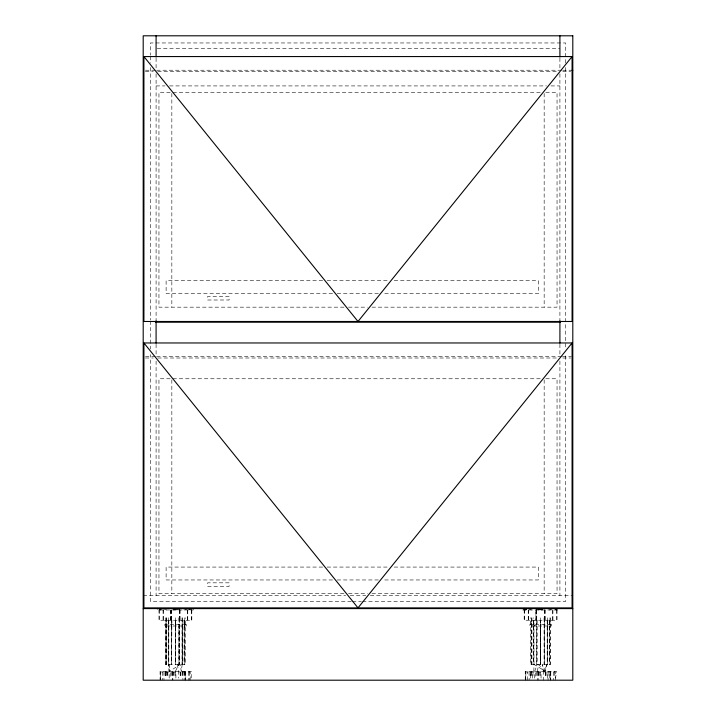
<?xml version="1.0" encoding="UTF-8"?>
<svg xmlns="http://www.w3.org/2000/svg" width="716" height="716" viewBox="0 0 716 716"><rect width="100%" height="100%" fill="white"/><g stroke="black" fill="none" stroke-linecap="round" stroke-linejoin="round"><path stroke-width="0.54" stroke-dasharray="3.58 2.69" d="M165.289 617.783L165.289 664.439L185.551 664.439L185.551 617.783M165.951 664.439L165.951 620.244M166.622 617.783L166.622 664.439M168.251 617.783L168.251 664.439L168.815 664.439L168.815 620.244M170.802 620.244L170.802 609.969L174.489 608.877M171.545 625.999L171.545 624.629M171.545 617.783L171.545 664.439L171.921 620.244M171.67 620.244L171.67 664.439M175.42 625.999L175.42 620.244L175.42 664.439M178.919 625.999L178.919 664.439L178.919 617.783M179.161 617.783L179.161 664.439M179.295 624.629L179.295 664.439L179.295 620.244M182.58 625.999L182.58 664.439L182.58 617.783M184.782 625.999L184.782 620.244M185.22 680.2L185.22 671.975M187.592 620.244L187.592 609.969M191.637 620.244L191.637 609.969M191.816 609.969L191.816 620.244L159.024 620.244L159.024 609.969M525.24 680.2L525.24 671.295L556.395 671.295L555.634 678.222M527.576 680.2L527.576 671.975M530.556 678.142L530.556 671.975M531.111 664.439L531.218 620.244M531.782 617.783L531.782 664.439L531.218 664.439M532.427 678.142L532.427 671.975M533.411 624.629L533.411 617.783M533.975 664.439L533.975 620.244M536.705 664.439L536.705 617.783M540.58 625.999L540.58 664.439L540.58 620.244L540.58 624.629M544.321 617.783L544.321 664.439M547.543 678.142L547.543 671.975M547.74 617.783L547.74 664.439L547.185 664.439L547.185 617.783M549.235 678.142L549.235 671.975M549.378 620.244L549.378 664.439M550.049 624.629L550.049 620.244M550.38 680.2L550.38 671.975M552.752 620.244L552.752 609.969M533.823 671.295L534.055 664.439L545.359 671.295L546.433 664.439M182.177 664.439L181.273 671.295L180.199 664.439L169.567 671.295L168.663 664.439L168.895 671.295M538.441 608.6L538.262 609.969L539.425 608.6L542.298 609.969L542.28 608.6L541.582 609.969M537.206 671.295L538.835 664.439L543.954 671.295L547.337 664.439M174.176 609.969L174.57 608.6M534.727 671.295L537.206 664.439M174.427 609.969L174.946 608.6M175.42 671.295L178.794 664.439M177.121 608.6L176.422 609.969L173.567 608.6M556.645 609.969L557.522 608.6L555.124 609.969L553.844 608.6M524.56 608.6L523.682 609.969L523.682 608.6M189.266 609.969L188.398 608.6L190.787 609.969L191.727 608.6M190.787 609.969L191.888 608.6M173.702 609.969L174.838 608.6L175.348 609.969M527.012 608.6L525.571 609.969L523.593 608.6M159.99 609.969L161.521 608.6M526.681 608.6L525.15 609.969L527.647 608.6M158.433 608.6L160.411 609.969L162.246 608.6M541.036 609.969L542.871 608.6M539.587 609.969L541.94 608.6M187.153 608.94L184.37 609.969L182.643 609.423M552.313 608.94L549.53 609.969L547.803 609.423M539.649 608.877L535.944 609.969L535.962 620.244M157.207 48.688L559.912 48.688M145.438 70.222L155.506 70.222M156.607 70.222L562.033 70.222M562.731 70.222L572.8 70.222M145.348 71.6L153.269 71.6M157.744 71.6L558.256 71.6M562.731 71.6L570.652 71.6M156.088 85.92L165.038 85.92M169.513 85.92L546.487 85.92M550.962 85.92L559.912 85.92M172.959 92.364L540.804 92.364M322.639 280.672L166.112 280.672L166.112 293.56L332.707 293.56M327.114 280.672L389.728 280.672M394.203 280.672L538.432 280.672L538.432 293.56L383.015 293.56M337.182 293.56L378.549 293.56M344.02 307.164L158.952 307.164L158.952 92.364L171.84 92.364L171.84 307.164M348.495 307.164L367.505 307.164M371.98 307.164L557.048 307.164L557.048 92.364L544.16 92.364L544.16 307.164M145.438 356.622L155.506 356.622M156.616 356.622L561.612 356.622M562.427 356.622L571.368 356.622M145.348 358L153.269 358M157.744 358L558.256 358M562.731 358L570.652 358M172.959 378.764L540.804 378.764M322.639 567.072L166.112 567.072L166.112 579.96L332.707 579.96M327.114 567.072L389.728 567.072M394.203 567.072L538.432 567.072L538.432 579.96L383.015 579.96M337.182 579.96L378.549 579.96M344.02 593.564L158.952 593.564L158.952 378.764L171.84 378.764L171.84 593.564M348.495 593.564L367.505 593.564M371.98 593.564L557.048 593.564L557.048 378.764L544.16 378.764L544.16 593.564M143.2 595.712L345.694 595.712M350.169 595.712L365.831 595.712M370.306 595.712L572.8 595.712M351.305 601.44L150.36 601.44L150.36 354.59M352.415 601.44L361.347 601.44M362.466 601.44L565.64 601.44L565.64 354.59M522.68 609.969L558.48 609.969L558.48 608.6M178.203 609.423L180.056 609.969M528.847 608.94L531.63 609.969M163.687 608.94L166.47 609.969M188.075 608.6L190.921 609.969M533.348 624.629L535.675 625.999M539.425 608.6L541.439 609.969M158.522 608.6L160.411 609.969M542.2 609.969L540.723 608.6L541.251 609.969M176.387 608.6L177.711 609.969L177.389 608.6M539.202 608.6L540.204 609.969M545.359 671.295L542.325 664.439L543.954 671.295M554.9 608.6L555.419 609.969M177.165 664.439L178.794 671.295M565.64 63.062L565.64 42.96L150.36 42.96L150.36 55.248M565.64 67.537L565.64 349.005M559.912 58.077L559.912 70.329M559.912 73.802L559.912 320.786M559.912 344.253L559.912 356.55M559.912 361.016L559.912 595.712M556.976 609.969L556.976 620.244L524.184 620.244L524.184 609.969M556.797 609.969L556.797 620.244M555.339 680.2L555.339 671.975L543.65 671.975L543.65 680.2M554.569 671.975L554.658 678.142M553.513 671.975L553.513 680.2M552.922 609.969L552.922 620.244M550.711 617.783L550.711 664.439L530.449 664.439L530.449 617.783M550.774 671.975L550.774 678.142M550.264 671.975L550.264 680.2M549.942 617.783L550.049 664.439M549.995 671.975L549.995 678.142M549.279 620.244L549.279 664.439M548.044 671.975L548.089 680.2M547.373 620.244L547.373 664.439M546.093 671.975L546.093 678.142M545.637 671.975L545.637 678.142M545.332 671.975L545.332 678.142M545.279 609.969L545.279 620.244M544.706 609.969L544.706 620.244M544.625 609.969L544.625 620.244M544.455 620.244L544.455 664.439M544.079 617.783L544.079 664.439M541.054 678.142L541.054 671.975L535.389 671.975L535.389 678.142M540.714 620.244L540.714 664.439M540.652 671.975L540.652 678.142M540.446 617.783L540.446 664.439M539.229 671.975L539.229 678.142M538.727 608.6L538.727 609.969M538.36 671.975L538.36 678.142M537.081 620.244L537.081 664.439M536.83 620.244L536.83 664.439M536.535 609.969L536.535 620.244M536.624 671.975L536.624 678.142M536.454 609.969L536.454 620.244M535.881 609.969L535.881 620.244M534.342 678.142L534.342 671.975L525.607 671.975L525.607 680.2M533.787 620.244L533.787 664.439M533.411 620.244L533.411 664.439M532.999 671.975L532.999 678.142M531.881 617.783L531.881 664.439M531.451 671.975L531.451 678.142M531.111 620.244L531.111 625.999M531.003 671.975L531.003 678.142M530.314 671.975L530.314 678.142M529.088 671.975L529.124 680.2M528.408 609.969L528.408 620.244M528.238 609.969L528.238 620.244M525.839 671.975L525.839 680.2M524.363 609.969L524.363 620.244M193.32 608.6L193.32 609.969L157.52 609.969L157.52 608.6M191.235 677.971L191.235 671.295L160.08 671.295L160.08 680.2M190.179 680.2L190.179 671.975L178.49 671.975L178.49 678.142M189.498 671.975L189.409 680.2M188.353 671.975L188.353 680.2M187.762 609.969L187.762 620.244M185.614 671.975L185.614 680.2M185.104 671.975L185.104 678.142M184.782 617.783L184.782 664.439M184.835 671.975L184.835 680.2M184.218 620.244L184.218 664.439M184.119 620.244L184.119 664.439M184.075 671.975L184.075 678.142M182.884 671.975L182.929 680.2M182.383 671.975L182.383 678.142M182.213 620.244L182.213 664.439M182.025 617.783L182.025 664.439M180.933 671.975L180.933 678.142M180.477 671.975L180.477 678.142M180.172 671.975L180.172 678.142M180.119 609.969L180.119 620.244M179.546 609.969L179.546 620.244M179.465 609.969L179.465 620.244M175.894 678.142L175.894 671.975L170.229 671.975L170.229 678.142M175.554 620.244L175.554 664.439M175.492 671.975L175.492 678.142M175.286 617.783L175.286 664.439M174.069 671.975L174.069 678.142M173.46 608.6L173.46 609.969M173.2 671.975L173.2 678.142M171.375 609.969L171.375 620.244M171.464 671.975L171.464 678.142M171.294 609.969L171.294 620.244M170.721 609.969L170.721 620.244M169.567 664.439L169.567 671.295M169.182 678.142L169.182 671.975L160.447 671.975L160.447 680.2M168.627 620.244L168.627 664.439M167.839 671.975L167.839 678.142M167.267 671.975L167.267 678.142M166.721 617.783L166.721 664.439M166.291 671.975L166.291 678.142M166.058 620.244L166.058 664.439M165.844 671.975L165.844 678.142M165.396 671.975L165.396 678.142M165.154 671.975L165.154 678.142M163.928 671.975L163.964 680.2M163.248 609.969L163.248 620.244M163.078 609.969L163.078 620.244M162.416 671.975L162.416 680.2M160.679 671.975L160.679 680.2M159.203 609.969L159.203 620.244M156.088 58.077L156.088 70.329M156.088 73.802L156.088 320.786M156.088 344.253L156.088 356.55M156.088 361.016L156.088 595.712M150.36 56.367L150.36 63.062M150.36 67.537L150.36 319.963M150.36 321.081L150.36 349.005M172.798 671.975L172.798 680.2L172.842 671.975M537.958 671.975L537.958 680.2L538.002 671.975M229.12 296.424L207.64 296.424L207.64 300.004L229.12 300.004L229.12 296.424M229.12 582.824L207.64 582.824L207.64 586.404L229.12 586.404L229.12 582.824M186.214 624.629L164.626 624.629L164.626 625.999L186.214 625.999L186.214 624.629M551.374 624.629L529.786 624.629L529.786 625.999L551.374 625.999L551.374 624.629"/><path stroke-width="1.07" d="M572.084 56.564L358 321.484L143.916 56.564L572.084 56.564L572.084 321.484L143.916 321.484L143.916 56.564M572.084 342.964L358 607.884L143.916 342.964L572.084 342.964L572.084 607.884L143.916 607.884L143.916 342.964M572.084 70.222L572.8 70.222M155.506 322.2L560.494 322.2M143.2 608.6L572.8 608.6M559.912 35.8L559.912 57.038M559.912 320.786L559.912 343.134M156.088 35.8L156.088 57.038M156.088 320.786L156.088 343.134M572.8 35.8L143.2 35.8L143.2 680.2L572.8 680.2L572.8 35.8"/></g></svg>
